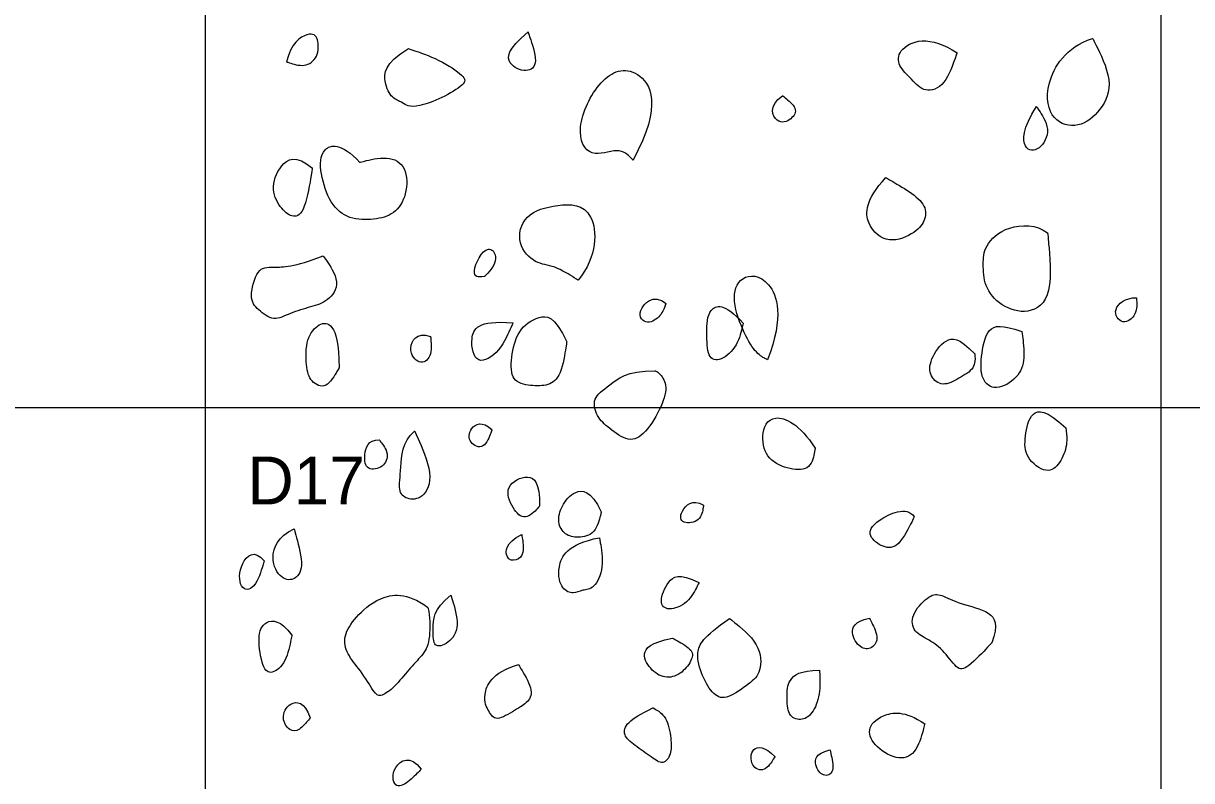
# Model space of a CAD drawing. Extents: x 1 to 19, y 16 to 23.5.
# Drawn here: x 9.81 to 11.032, y 17.61 to 18.401 of the extents above; entities that cross this region are included whole.
import ezdxf

# ---------------------------------------------------------------- set-up
doc = ezdxf.new("R2010")
doc.units = 0
for name, color, linetype in [('Cobbles n Brick', 7, 'Continuous'), ('Quadrat Boundary', 7, 'Continuous'), ('Quadrat IDs', 7, 'Continuous')]:
    doc.layers.add(name, color=color, linetype=linetype)

msp = doc.modelspace()

# ---------------------------------------------------------------- linework, layer by layer
at = {"layer": 'Cobbles n Brick'}
for points in [[(10.0853, 18.3612), (10.0894, 18.3808), (10.1103, 18.3941), (10.1189, 18.3865), (10.1189, 18.3656), (10.1043, 18.3549), (10.0853, 18.3612), (10.0853, 18.3612), (10.0853, 18.3612)], [(10.3378, 18.3925), (10.3157, 18.3742), (10.3157, 18.3574), (10.3369, 18.3495), (10.3495, 18.3584), (10.3378, 18.3925), (10.3378, 18.3925), (10.3378, 18.3925)], [(10.7866, 18.3707), (10.7731, 18.3796), (10.7474, 18.3875), (10.7244, 18.3729), (10.7244, 18.3572), (10.739, 18.3432), (10.7524, 18.3281), (10.7742, 18.3354), (10.7866, 18.3707), (10.7866, 18.3707), (10.7866, 18.3707)], [(10.9283, 18.3858), (10.8997, 18.3763), (10.8756, 18.3354), (10.8851, 18.2979), (10.9137, 18.2911), (10.9378, 18.3096), (10.9512, 18.3404), (10.9283, 18.3858), (10.9283, 18.3858), (10.9283, 18.3858)], [(10.2128, 18.3751), (10.1869, 18.3596), (10.1869, 18.3381), (10.1954, 18.3226), (10.2068, 18.3191), (10.2116, 18.3144), (10.2223, 18.3144), (10.2477, 18.3226), (10.2727, 18.3384), (10.2727, 18.3454), (10.2454, 18.3641), (10.2128, 18.3751), (10.2128, 18.3751), (10.2128, 18.3751)], [(10.4476, 18.2586), (10.4794, 18.3168), (10.4523, 18.3618), (10.4119, 18.3463), (10.3855, 18.2888), (10.4026, 18.2586), (10.4329, 18.2733), (10.4476, 18.2586), (10.4476, 18.2586), (10.4476, 18.2586)], [(10.604, 18.3259), (10.5889, 18.3147), (10.5978, 18.2939), (10.6141, 18.3012), (10.6208, 18.3124), (10.604, 18.3259), (10.604, 18.3259), (10.604, 18.3259)], [(10.8695, 18.3147), (10.8549, 18.2911), (10.8549, 18.2676), (10.8734, 18.2676), (10.8857, 18.2906), (10.8695, 18.3147), (10.8695, 18.3147), (10.8695, 18.3147)], [(10.1619, 18.2562), (10.142, 18.277), (10.1201, 18.2729), (10.1201, 18.2448), (10.1303, 18.2122), (10.1505, 18.196), (10.1771, 18.196), (10.1983, 18.2011), (10.2116, 18.2217), (10.2116, 18.2527), (10.1913, 18.2637), (10.1619, 18.2562), (10.1619, 18.2562), (10.1619, 18.2562)], [(10.1122, 18.2501), (10.0948, 18.265), (10.0774, 18.2543), (10.0679, 18.2267), (10.0803, 18.2062), (10.0923, 18.1973), (10.1046, 18.2036), (10.1122, 18.2501), (10.1122, 18.2501), (10.1122, 18.2501)], [(10.7121, 18.2402), (10.6902, 18.2166), (10.6902, 18.1898), (10.7149, 18.1696), (10.7446, 18.183), (10.7541, 18.1965), (10.7541, 18.2127), (10.7345, 18.2273), (10.7121, 18.2402), (10.7121, 18.2402), (10.7121, 18.2402)], [(10.3902, 18.1329), (10.4104, 18.1577), (10.4104, 18.2128), (10.3677, 18.2128), (10.3328, 18.2027), (10.325, 18.1701), (10.346, 18.1492), (10.3646, 18.1492), (10.3902, 18.1329), (10.3902, 18.1329), (10.3902, 18.1329)], [(10.8812, 18.1825), (10.8695, 18.1914), (10.8375, 18.1914), (10.814, 18.1679), (10.814, 18.1506), (10.814, 18.127), (10.8319, 18.1052), (10.861, 18.0962), (10.8879, 18.1142), (10.8812, 18.1825), (10.8812, 18.1825), (10.8812, 18.1825)], [(10.1236, 18.1584), (10.0929, 18.1467), (10.0689, 18.1467), (10.0549, 18.1467), (10.0454, 18.1134), (10.0549, 18.1024), (10.0723, 18.0891), (10.0882, 18.0989), (10.1113, 18.1052), (10.1284, 18.1103), (10.1432, 18.1299), (10.1236, 18.1584), (10.1236, 18.1584), (10.1236, 18.1584)], [(10.2924, 18.1368), (10.3103, 18.1531), (10.2963, 18.1794), (10.2754, 18.1352), (10.2924, 18.1368), (10.2924, 18.1368), (10.2924, 18.1368)], [(10.5883, 18.0498), (10.6059, 18.0955), (10.5911, 18.139), (10.5584, 18.139), (10.5502, 18.1124), (10.5642, 18.0754), (10.5768, 18.0556), (10.5883, 18.0498), (10.5883, 18.0498), (10.5883, 18.0498)], [(10.4821, 18.1087), (10.4688, 18.1194), (10.4483, 18.0982), (10.4628, 18.0853), (10.4774, 18.0957), (10.4821, 18.1087), (10.4821, 18.1087), (10.4821, 18.1087)], [(10.5628, 18.0881), (10.5429, 18.11), (10.5249, 18.1043), (10.5249, 18.0783), (10.5249, 18.0511), (10.5391, 18.0473), (10.5575, 18.0641), (10.5628, 18.0881), (10.5628, 18.0881), (10.5628, 18.0881)], [(10.9742, 18.1147), (10.9624, 18.1147), (10.9467, 18.1024), (10.9596, 18.0845), (10.9753, 18.0968), (10.9742, 18.1147), (10.9742, 18.1147), (10.9742, 18.1147)], [(10.1401, 18.0413), (10.1401, 18.0675), (10.1334, 18.0888), (10.1192, 18.0888), (10.1053, 18.0729), (10.1053, 18.0422), (10.11, 18.0264), (10.1268, 18.0179), (10.1401, 18.0413), (10.1401, 18.0413), (10.1401, 18.0413)], [(10.322, 18.0884), (10.2847, 18.0916), (10.2758, 18.072), (10.2831, 18.0422), (10.309, 18.0577), (10.322, 18.0884), (10.322, 18.0884), (10.322, 18.0884)], [(10.3783, 18.0685), (10.3654, 18.0963), (10.3489, 18.0963), (10.3264, 18.0815), (10.3198, 18.0517), (10.3198, 18.0267), (10.341, 18.0223), (10.3594, 18.0223), (10.3726, 18.0321), (10.3783, 18.0685), (10.3783, 18.0685), (10.3783, 18.0685)], [(10.8543, 18.0794), (10.8336, 18.0862), (10.8174, 18.0862), (10.8112, 18.0509), (10.8112, 18.029), (10.8263, 18.0161), (10.851, 18.0307), (10.8582, 18.0503), (10.8543, 18.0794), (10.8543, 18.0794), (10.8543, 18.0794)], [(10.2359, 18.0742), (10.2208, 18.0793), (10.2103, 18.06), (10.2242, 18.0435), (10.2375, 18.0517), (10.2359, 18.0742), (10.2359, 18.0742), (10.2359, 18.0742)], [(10.805, 18.0559), (10.7888, 18.0733), (10.7742, 18.0733), (10.7574, 18.0497), (10.7574, 18.0318), (10.7714, 18.0212), (10.7882, 18.0301), (10.8062, 18.0408), (10.805, 18.0559), (10.805, 18.0559), (10.805, 18.0559)], [(10.4704, 18.0384), (10.441, 18.0384), (10.4214, 18.0213), (10.4043, 18.01), (10.4094, 17.99), (10.4217, 17.9786), (10.4435, 17.9628), (10.4603, 17.9713), (10.4787, 18.002), (10.4844, 18.0248), (10.4739, 18.0372), (10.4704, 18.0384), (10.4704, 18.0384), (10.4704, 18.0384)], [(10.6381, 17.9573), (10.6219, 17.9825), (10.5911, 17.9971), (10.5805, 17.9697), (10.5877, 17.9445), (10.6124, 17.9344), (10.6342, 17.9344), (10.6381, 17.9573), (10.6381, 17.9573), (10.6381, 17.9573)], [(10.9003, 17.9786), (10.8795, 17.9977), (10.8633, 17.9977), (10.8571, 17.9691), (10.8571, 17.9473), (10.8812, 17.9293), (10.8947, 17.9411), (10.9025, 17.9613), (10.9003, 17.9786), (10.9003, 17.9786), (10.9003, 17.9786)], [(10.2192, 17.9751), (10.2055, 17.9637), (10.2055, 17.9339), (10.2014, 17.9124), (10.2103, 17.9035), (10.2277, 17.9035), (10.2404, 17.9282), (10.2192, 17.9751), (10.2192, 17.9751), (10.2192, 17.9751)], [(10.3002, 17.9767), (10.2897, 17.9865), (10.2755, 17.9786), (10.2755, 17.9622), (10.292, 17.9549), (10.3002, 17.9767), (10.3002, 17.9767), (10.3002, 17.9767)], [(10.1821, 17.9662), (10.1704, 17.9662), (10.1653, 17.9491), (10.1688, 17.9333), (10.1872, 17.9367), (10.1932, 17.9516), (10.1821, 17.9662), (10.1821, 17.9662), (10.1821, 17.9662)], [(10.3499, 17.8967), (10.3499, 17.9217), (10.3391, 17.9321), (10.3119, 17.9182), (10.3214, 17.8932), (10.335, 17.8808), (10.3499, 17.8967), (10.3499, 17.8967), (10.3499, 17.8967)], [(10.4144, 17.8907), (10.4033, 17.9141), (10.3856, 17.9141), (10.3723, 17.8967), (10.3679, 17.8796), (10.3761, 17.8663), (10.3897, 17.8631), (10.4087, 17.8672), (10.4144, 17.8907), (10.4144, 17.8907), (10.4144, 17.8907)], [(10.5214, 17.8979), (10.5097, 17.9049), (10.4951, 17.89), (10.4983, 17.8774), (10.5188, 17.8805), (10.5214, 17.8979), (10.5214, 17.8979), (10.5214, 17.8979)], [(10.7418, 17.8857), (10.7334, 17.8974), (10.6981, 17.8806), (10.6925, 17.8655), (10.7093, 17.8526), (10.7255, 17.8526), (10.7418, 17.8857), (10.7418, 17.8857), (10.7418, 17.8857)], [(10.0932, 17.8729), (10.0758, 17.865), (10.0666, 17.841), (10.0799, 17.8191), (10.0951, 17.8191), (10.104, 17.8343), (10.0932, 17.8729), (10.0932, 17.8729), (10.0932, 17.8729)], [(10.3312, 17.8672), (10.3138, 17.8584), (10.3138, 17.8397), (10.3258, 17.8397), (10.3344, 17.846), (10.3312, 17.8672), (10.3312, 17.8672), (10.3312, 17.8672)], [(10.4125, 17.8638), (10.3783, 17.8571), (10.3666, 17.8302), (10.3733, 17.809), (10.3853, 17.8046), (10.3945, 17.8096), (10.4068, 17.8096), (10.4179, 17.8318), (10.4125, 17.8638), (10.4125, 17.8638), (10.4125, 17.8638)], [(10.0619, 17.8397), (10.0515, 17.8521), (10.0353, 17.8381), (10.0353, 17.8084), (10.0524, 17.8084), (10.0619, 17.8397), (10.0619, 17.8397), (10.0619, 17.8397)], [(10.5166, 17.8168), (10.4953, 17.8274), (10.4836, 17.819), (10.4741, 17.7955), (10.4836, 17.7865), (10.5054, 17.7944), (10.5166, 17.8168), (10.5166, 17.8168), (10.5166, 17.8168)], [(10.2328, 17.791), (10.2106, 17.8074), (10.1802, 17.8024), (10.1568, 17.7802), (10.1439, 17.7612), (10.148, 17.7416), (10.1622, 17.7261), (10.1777, 17.7005), (10.1825, 17.697), (10.1961, 17.7049), (10.2116, 17.7242), (10.2255, 17.7391), (10.2353, 17.7517), (10.2353, 17.7831), (10.2328, 17.791), (10.2328, 17.791), (10.2328, 17.791)], [(10.2571, 17.8036), (10.2385, 17.7891), (10.2385, 17.7663), (10.2385, 17.7479), (10.2543, 17.7524), (10.2676, 17.7698), (10.2571, 17.8036), (10.2571, 17.8036), (10.2571, 17.8036)], [(10.823, 17.754), (10.8297, 17.7731), (10.8235, 17.7871), (10.7882, 17.7944), (10.7692, 17.805), (10.7586, 17.805), (10.739, 17.7854), (10.739, 17.7664), (10.7552, 17.758), (10.7714, 17.7479), (10.7866, 17.7255), (10.7961, 17.7255), (10.823, 17.754), (10.823, 17.754), (10.823, 17.754)], [(10.5485, 17.7794), (10.5205, 17.7599), (10.512, 17.7439), (10.5197, 17.719), (10.5318, 17.698), (10.5458, 17.6941), (10.5703, 17.712), (10.582, 17.7222), (10.582, 17.7525), (10.5485, 17.7794), (10.5485, 17.7794), (10.5485, 17.7794)], [(10.6948, 17.7797), (10.6789, 17.7759), (10.6742, 17.7642), (10.6851, 17.7471), (10.698, 17.7471), (10.7057, 17.7591), (10.6948, 17.7797), (10.6948, 17.7797), (10.6948, 17.7797)], [(10.0907, 17.7619), (10.079, 17.778), (10.0613, 17.778), (10.0543, 17.7606), (10.06, 17.7264), (10.0692, 17.7201), (10.085, 17.7324), (10.0907, 17.7619), (10.0907, 17.7619), (10.0907, 17.7619)], [(10.489, 17.7587), (10.4656, 17.7541), (10.4551, 17.7424), (10.4672, 17.7237), (10.4828, 17.7155), (10.4995, 17.7218), (10.5104, 17.7373), (10.5104, 17.7471), (10.489, 17.7587), (10.489, 17.7587), (10.489, 17.7587)], [(10.3277, 17.7312), (10.2995, 17.7226), (10.2888, 17.6957), (10.297, 17.6824), (10.3033, 17.6707), (10.3252, 17.684), (10.3385, 17.6919), (10.3439, 17.7046), (10.3277, 17.7312), (10.3277, 17.7312), (10.3277, 17.7312)], [(10.6427, 17.7253), (10.6225, 17.7253), (10.6088, 17.7148), (10.6088, 17.698), (10.6088, 17.6774), (10.6232, 17.6716), (10.6353, 17.6786), (10.6439, 17.6996), (10.6427, 17.7253), (10.6427, 17.7253), (10.6427, 17.7253)], [(10.11, 17.6755), (10.104, 17.6929), (10.0869, 17.6929), (10.079, 17.6745), (10.0885, 17.6612), (10.0983, 17.6612), (10.11, 17.6755), (10.11, 17.6755), (10.11, 17.6755)], [(10.4684, 17.686), (10.4551, 17.6793), (10.4404, 17.6708), (10.4365, 17.6572), (10.4489, 17.6471), (10.4676, 17.6338), (10.4793, 17.6256), (10.4878, 17.6369), (10.4878, 17.6529), (10.4832, 17.6774), (10.4684, 17.686), (10.4684, 17.686), (10.4684, 17.686)], [(10.7528, 17.6692), (10.7314, 17.6836), (10.7057, 17.679), (10.6913, 17.6634), (10.7003, 17.6443), (10.7271, 17.6295), (10.745, 17.6393), (10.7528, 17.6692), (10.7528, 17.6692), (10.7528, 17.6692)], [(10.596, 17.635), (10.5851, 17.6459), (10.5703, 17.6459), (10.5703, 17.6237), (10.5855, 17.6179), (10.596, 17.635), (10.596, 17.635), (10.596, 17.635)], [(10.2261, 17.6217), (10.2147, 17.6375), (10.1935, 17.6245), (10.1977, 17.6002), (10.2122, 17.6074), (10.2261, 17.6217), (10.2261, 17.6217), (10.2261, 17.6217)], [(10.6536, 17.642), (10.6376, 17.6381), (10.6376, 17.6249), (10.6458, 17.6132), (10.6594, 17.6171), (10.6536, 17.642), (10.6536, 17.642), (10.6536, 17.642)]]:
    msp.add_open_spline(points, degree=3, dxfattribs=at)
at = {"layer": 'Quadrat Boundary'}
for p, q in [((10, 23), (10, 16)), ((10, 18), (19, 18))]:
    msp.add_line(p, q, dxfattribs=at)
for points in [[(11, 16), (11, 23), (11, 23)], [(10, 19), (9, 19), (9, 18), (10, 18)]]:
    msp.add_lwpolyline(points, dxfattribs=at)

# ---------------------------------------------------------------- texts
at = {"layer": 'Quadrat IDs'}
msp.add_text('D17', height=0.05, dxfattribs=at).set_placement((10.0444, 17.8986))

doc.saveas('drawing.dxf')
